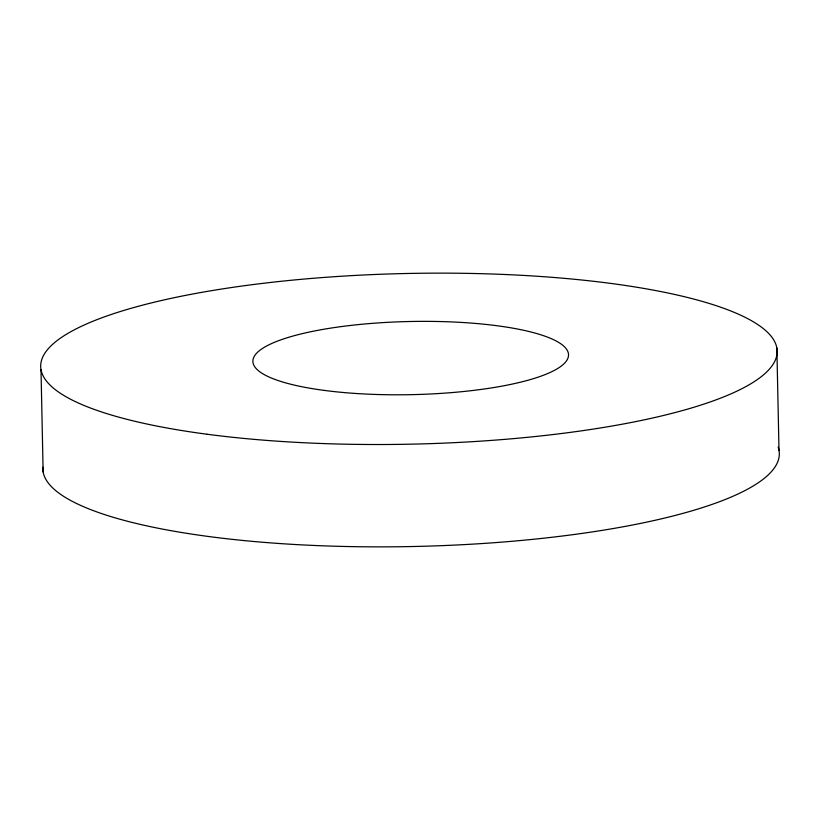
<?xml version="1.0" encoding="UTF-8"?>
<svg xmlns="http://www.w3.org/2000/svg" width="820" height="820" viewBox="0 0 820 820"><rect width="100%" height="100%" fill="white"/><g stroke="black" fill="none" stroke-linecap="round" stroke-linejoin="round"><path stroke-width="1.23" d="M776.858 347.998L779 450.344M41 369.656L43.142 472.002M778.17 447.156A368.323 85.362 -1.2 0 1 422.925 546.274A368.323 85.362 -1.2 0 1 42.865 467.226M207.019 434.231A368.323 85.362 -1.2 0 0 776.581 356.382A368.323 85.362 -1.2 0 0 243.181 285.872A368.323 85.362 -1.2 0 0 207.019 434.231M324.177 390.392A157.85 36.582 -1.2 0 0 568.27 357.028A157.85 36.582 -1.2 0 0 339.675 326.811A157.85 36.582 -1.2 0 0 324.177 390.392"/></g></svg>
